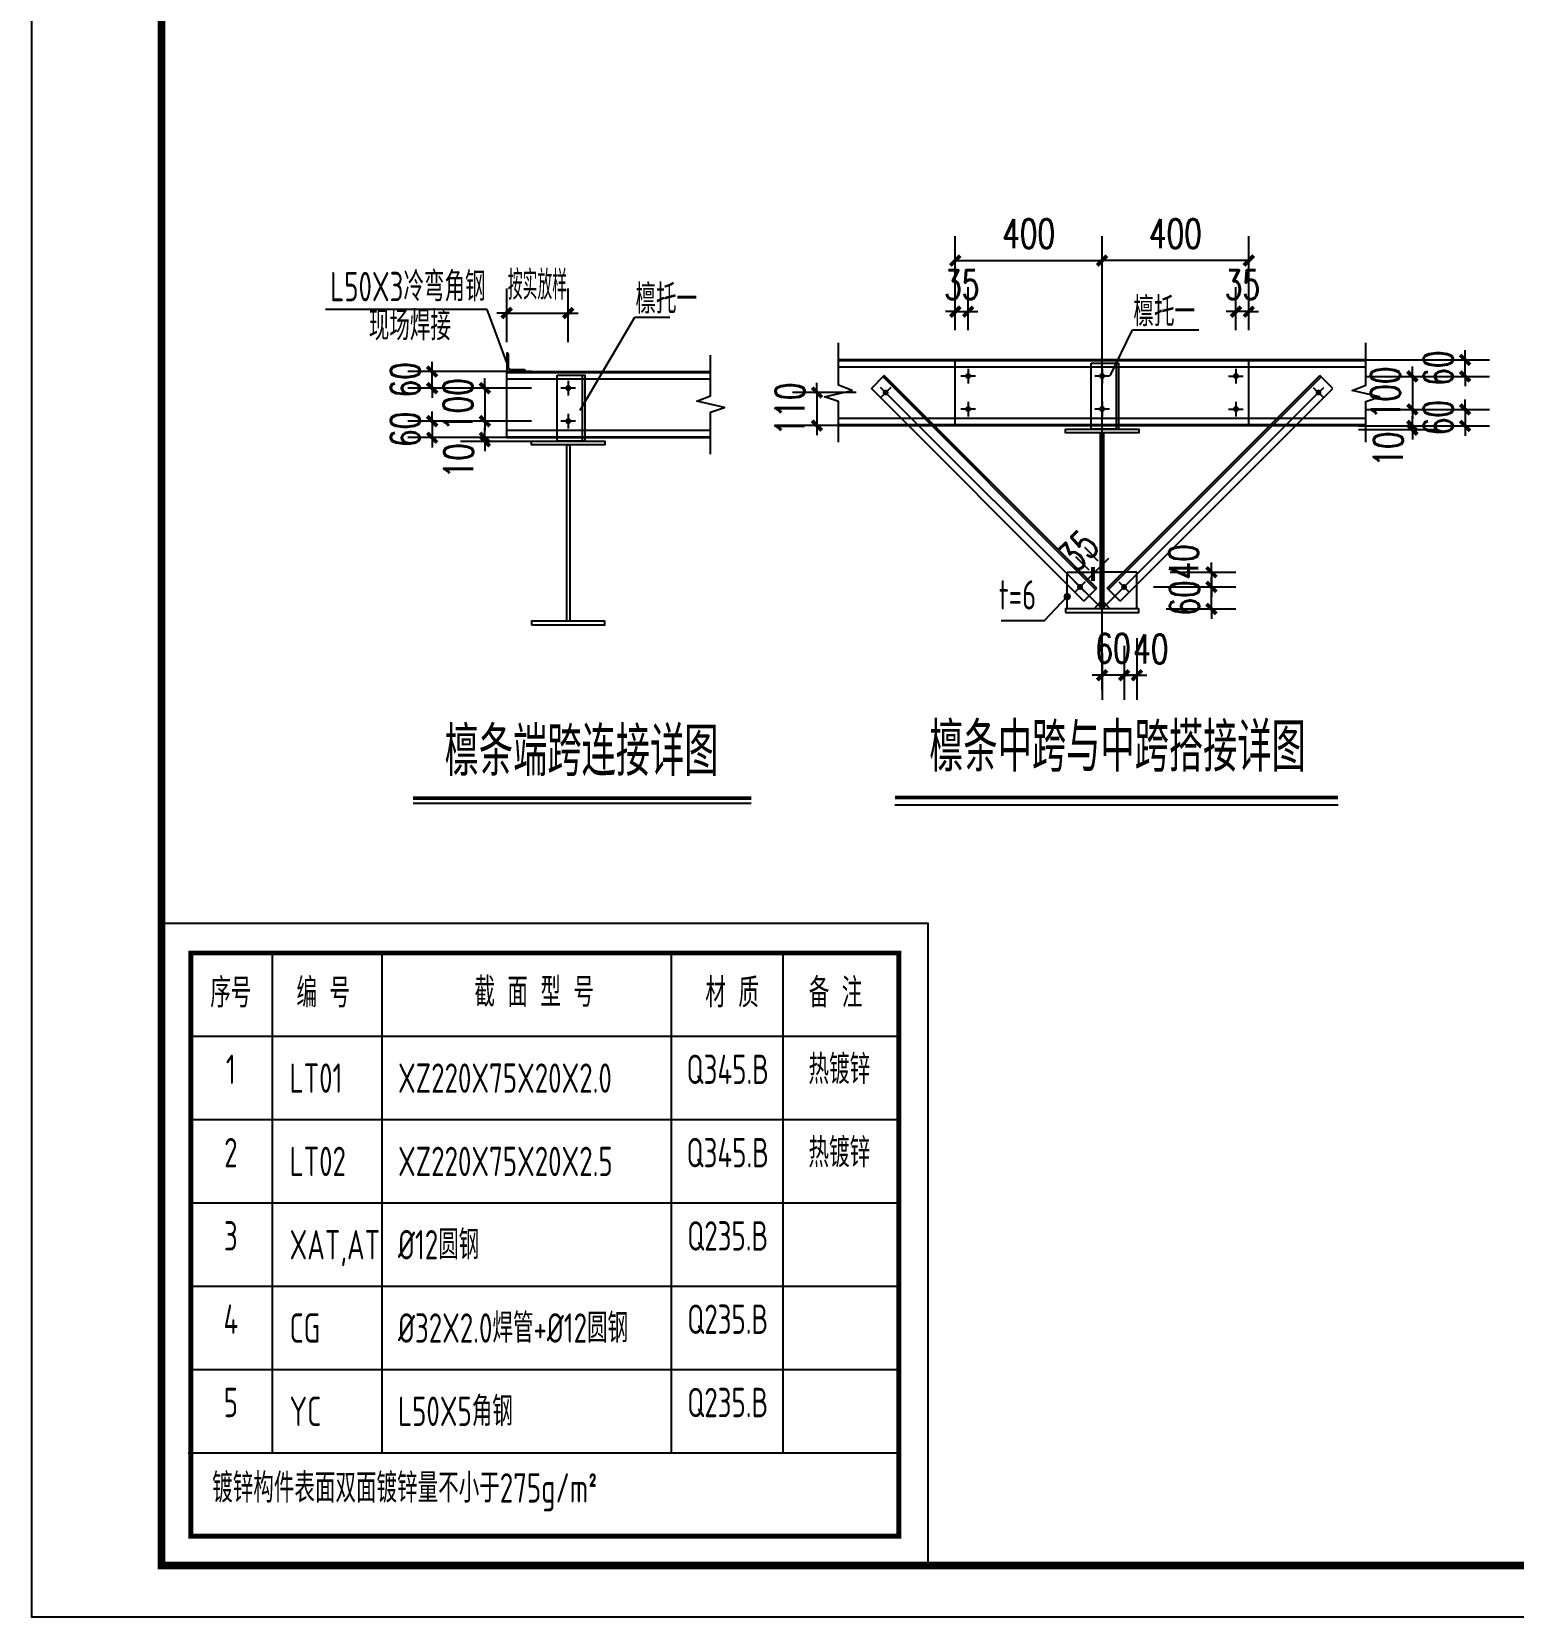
# Model space of a CAD drawing. Extents: x 177291 to 1288761, y 177638 to 322898.
# Drawn here: x 902110 to 932398, y 177960 to 210373 of the extents above; entities that cross this region are included whole.
import ezdxf
from ezdxf.enums import TextEntityAlignment as Align

# ---------------------------------------------------------------- set-up
doc = ezdxf.new("R2010")
doc.units = 0
doc.header["$LTSCALE"] = 1000
for name, color, linetype in [('AXIS', 3, 'Continuous'), ('BOLT', 251, 'Continuous'), ('DOTE', 1, 'Continuous'), ('GL', 150, 'Continuous'), ('Gwall', 42, 'Continuous'), ('LK 轮廓', 3, 'Continuous'), ('LT', 27, 'Continuous'), ('NUM', 7, 'Continuous'), ('PUB_TITLE', 4, 'Continuous'), ('PZ', 202, 'Continuous'), ('TEXT', 7, 'Continuous'), ('THIN', 7, 'Continuous'), ('XG', 6, 'Continuous')]:
    doc.layers.add(name, color=color, linetype=linetype)
doc.styles.add('_TCH_DIM_T3', font='SIMPLEX', dxfattribs={"width": 0.705882, "bigfont": 'GBCBIG'})
doc.styles.add('TSSD_Label', font='tssdeng.shx', dxfattribs={"width": 0.7, "bigfont": 'hztxt.shx'})
doc.styles.add('TSSD_Norm', font='tssdeng.shx', dxfattribs={"bigfont": 'hztxt.shx'})
doc.dimstyles.new('TCH-200-1', dxfattribs={"dimtxt": 595, "dimasz": 200, "dimexe": 500, "dimexo": 600, "dimgap": 252.5, "dimtad": 1, "dimdec": 0, "dimzin": 0, "dimdsep": 46, "dimtxsty": '_TCH_DIM_T3', "dimblk": 'ARCHTICK', "dimcen": 0.09, "dimclrd": 3, "dimclre": 3, "dimclrt": 7, "dimazin": 2, "dimtfac": 1, "dimtdec": 0, "dimtix": 1, "dimtmove": 2, "dimatfit": 3, "dimfxl": 1, "dimtolj": 1, "dimtzin": 0, "dimarcsym": 0})
doc.dimstyles.new('TCH-200-5', dxfattribs={"dimtxt": 595, "dimasz": 200, "dimexe": 500, "dimexo": 600, "dimgap": 252.5, "dimtad": 1, "dimdec": 0, "dimlfac": 0.2, "dimzin": 0, "dimdsep": 46, "dimtxsty": '_TCH_DIM_T3', "dimblk": 'ARCHTICK', "dimcen": 0.09, "dimclrd": 124, "dimclre": 124, "dimclrt": 7, "dimazin": 2, "dimtfac": 1, "dimtdec": 0, "dimtix": 1, "dimtmove": 2, "dimatfit": 3, "dimfxl": 1, "dimtolj": 1, "dimtzin": 0, "dimarcsym": 0})

# ---------------------------------------------------------------- blocks, each defined once
blk = doc.blocks.new('_ArchTick')
at = {"color": 0, "linetype": 'ByBlock', "const_width": 0.4}
blk.add_lwpolyline([(-0.5, -0.5), (0.5, 0.5)], dxfattribs=at)
blk = doc.blocks.new('*D118')
at = {"layer": 'AXIS', "color": 3, "lineweight": -2, "transparency": 16777216}
for p, q in [((911820, 204024), (911820, 205122)), ((913078, 204024), (913078, 205122)), ((911820, 204622), (911620, 204622)), ((911820, 204622), (913078, 204622)), ((913078, 204622), (913278, 204622))]:
    blk.add_line(p, q, dxfattribs=at)
at = {"layer": 'Defpoints', "color": 0, "transparency": 16777216}
for p in [(913078, 204622), (911820, 203424), (913078, 203424)]:
    blk.add_point(p, dxfattribs=at)
at = {"layer": 'AXIS', "color": 3, "lineweight": -2, "transparency": 16777216, "xscale": 200, "yscale": 200, "zscale": 200}
blk.add_blockref('_ArchTick', (911820, 204622), dxfattribs=at)
at = {"layer": 'AXIS', "color": 3, "lineweight": -2, "transparency": 16777216, "xscale": 200, "yscale": 200, "zscale": 200, "rotation": 180}
blk.add_blockref('_ArchTick', (913078, 204622), dxfattribs=at)
at = {"layer": 'AXIS', "color": 7, "transparency": 16777216, "insert": (912449, 205192), "char_height": 595, "attachment_point": 5, "style": '_TCH_DIM_T3'}
blk.add_mtext('\\A1;按实放样', dxfattribs=at)
blk = doc.blocks.new('*D311')
at = {"layer": 'AXIS', "color": 3, "lineweight": -2, "transparency": 16777216}
for p, q in [((910296, 203424), (910296, 203624)), ((912328, 203424), (909796, 203424)), ((910296, 203087), (910296, 203424)), ((912328, 203087), (909796, 203087)), ((910296, 203087), (910296, 202887))]:
    blk.add_line(p, q, dxfattribs=at)
at = {"layer": 'Defpoints', "color": 0, "transparency": 16777216}
for p in [(910296, 203424), (912928, 203424), (912928, 203087)]:
    blk.add_point(p, dxfattribs=at)
at = {"layer": 'AXIS', "color": 3, "lineweight": -2, "transparency": 16777216, "xscale": 200, "yscale": 200, "zscale": 200}
for p, rotation in [((910296, 203424), 270), ((910296, 203087), 90)]:
    blk.add_blockref('_ArchTick', p, dxfattribs=dict(at, rotation=rotation))
at = {"layer": 'AXIS', "color": 7, "transparency": 16777216, "insert": (909746, 203256), "char_height": 595, "attachment_point": 5, "rotation": 90, "style": '_TCH_DIM_T3'}
blk.add_mtext('\\A1;60', dxfattribs=at)
blk = doc.blocks.new('*D312')
at = {"layer": 'AXIS', "color": 3, "lineweight": -2, "transparency": 16777216}
for p, q in [((911374, 203087), (911374, 203287)), ((912328, 203087), (910874, 203087)), ((911374, 203087), (911374, 202412)), ((912328, 202412), (910874, 202412)), ((911374, 202412), (911374, 202212))]:
    blk.add_line(p, q, dxfattribs=at)
at = {"layer": 'Defpoints', "color": 0, "transparency": 16777216}
for p in [(912928, 203087), (911374, 202412), (912928, 202412)]:
    blk.add_point(p, dxfattribs=at)
at = {"layer": 'AXIS', "color": 3, "lineweight": -2, "transparency": 16777216, "xscale": 200, "yscale": 200, "zscale": 200}
for p, rotation in [((911374, 203087), 270), ((911374, 202412), 90)]:
    blk.add_blockref('_ArchTick', p, dxfattribs=dict(at, rotation=rotation))
at = {"layer": 'AXIS', "color": 7, "transparency": 16777216, "insert": (910824, 202749), "char_height": 595, "attachment_point": 5, "rotation": 90, "style": '_TCH_DIM_T3'}
blk.add_mtext('\\A1;100', dxfattribs=at)
blk = doc.blocks.new('*D313')
at = {"layer": 'AXIS', "color": 3, "lineweight": -2, "transparency": 16777216}
for p, q in [((910296, 202412), (910296, 202612)), ((912328, 202412), (909796, 202412)), ((910296, 202412), (910296, 202074)), ((912328, 202074), (909796, 202074)), ((910296, 202074), (910296, 201874))]:
    blk.add_line(p, q, dxfattribs=at)
at = {"layer": 'Defpoints', "color": 0, "transparency": 16777216}
for p in [(912928, 202412), (910296, 202074), (912928, 202074)]:
    blk.add_point(p, dxfattribs=at)
at = {"layer": 'AXIS', "color": 3, "lineweight": -2, "transparency": 16777216, "xscale": 200, "yscale": 200, "zscale": 200}
for p, rotation in [((910296, 202412), 270), ((910296, 202074), 90)]:
    blk.add_blockref('_ArchTick', p, dxfattribs=dict(at, rotation=rotation))
at = {"layer": 'AXIS', "color": 7, "transparency": 16777216, "insert": (909746, 202243), "char_height": 595, "attachment_point": 5, "rotation": 90, "style": '_TCH_DIM_T3'}
blk.add_mtext('\\A1;60', dxfattribs=at)
blk = doc.blocks.new('*D314')
at = {"layer": 'AXIS', "color": 3, "lineweight": -2, "transparency": 16777216}
for p, q in [((911374, 202074), (911374, 202274)), ((912478, 202074), (910874, 202074)), ((912478, 201999), (910874, 201999)), ((911374, 201999), (911374, 202074)), ((911374, 201999), (911374, 201799))]:
    blk.add_line(p, q, dxfattribs=at)
at = {"layer": 'Defpoints', "color": 0, "transparency": 16777216}
for p in [(911374, 202074), (913078, 202074), (913078, 201999)]:
    blk.add_point(p, dxfattribs=at)
at = {"layer": 'AXIS', "color": 3, "lineweight": -2, "transparency": 16777216, "xscale": 200, "yscale": 200, "zscale": 200}
for p, rotation in [((911374, 202074), 270), ((911374, 201999), 90)]:
    blk.add_blockref('_ArchTick', p, dxfattribs=dict(at, rotation=rotation))
at = {"layer": 'AXIS', "color": 7, "transparency": 16777216, "insert": (910837, 201600), "char_height": 595, "attachment_point": 5, "rotation": 90, "style": '_TCH_DIM_T3'}
blk.add_mtext('\\A1;10', dxfattribs=at)
blk = doc.blocks.new('*D132')
at = {"layer": 'AXIS', "color": 3, "lineweight": -2, "transparency": 16777216}
for p, q in [((920991, 204272), (920991, 205150)), ((921254, 204272), (921254, 205150)), ((920991, 204650), (920791, 204650)), ((920991, 204650), (921254, 204650)), ((921254, 204650), (921454, 204650))]:
    blk.add_line(p, q, dxfattribs=at)
at = {"layer": 'Defpoints', "color": 0, "transparency": 16777216}
for p in [(921254, 204650), (920991, 203672), (921254, 203672)]:
    blk.add_point(p, dxfattribs=at)
at = {"layer": 'AXIS', "color": 3, "lineweight": -2, "transparency": 16777216, "xscale": 200, "yscale": 200, "zscale": 200}
blk.add_blockref('_ArchTick', (920991, 204650), dxfattribs=at)
at = {"layer": 'AXIS', "color": 3, "lineweight": -2, "transparency": 16777216, "xscale": 200, "yscale": 200, "zscale": 200, "rotation": 180}
blk.add_blockref('_ArchTick', (921254, 204650), dxfattribs=at)
at = {"layer": 'AXIS', "color": 7, "transparency": 16777216, "insert": (921123, 205200), "char_height": 595, "attachment_point": 5, "style": '_TCH_DIM_T3'}
blk.add_mtext('\\A1;35', dxfattribs=at)
blk = doc.blocks.new('*D133')
at = {"layer": 'AXIS', "color": 3, "lineweight": -2, "transparency": 16777216}
for p, q in [((920991, 204272), (920991, 206195)), ((923991, 204272), (923991, 206195)), ((920991, 205695), (923991, 205695))]:
    blk.add_line(p, q, dxfattribs=at)
at = {"layer": 'Defpoints', "color": 0, "transparency": 16777216}
for p in [(923991, 205695), (920991, 203672), (923991, 203672)]:
    blk.add_point(p, dxfattribs=at)
at = {"layer": 'AXIS', "color": 3, "lineweight": -2, "transparency": 16777216, "xscale": 200, "yscale": 200, "zscale": 200, "rotation": 180}
blk.add_blockref('_ArchTick', (920991, 205695), dxfattribs=at)
at = {"layer": 'AXIS', "color": 3, "lineweight": -2, "transparency": 16777216, "xscale": 200, "yscale": 200, "zscale": 200}
blk.add_blockref('_ArchTick', (923991, 205695), dxfattribs=at)
at = {"layer": 'AXIS', "color": 7, "transparency": 16777216, "insert": (922491, 206245), "char_height": 595, "attachment_point": 5, "style": '_TCH_DIM_T3'}
blk.add_mtext('\\A1;400', dxfattribs=at)
blk = doc.blocks.new('*D134')
at = {"layer": 'AXIS', "color": 3, "lineweight": -2, "transparency": 16777216}
for p, q in [((923911, 199552), (923637, 199826)), ((923725, 199366), (923452, 199640)), ((923991, 199472), (923805, 199287)), ((923991, 199472), (924132, 199614)), ((923805, 199287), (923664, 199145))]:
    blk.add_line(p, q, dxfattribs=at)
at = {"layer": 'Defpoints', "color": 0, "transparency": 16777216}
for p in [(923805, 199287), (924335, 199128), (924150, 198942)]:
    blk.add_point(p, dxfattribs=at)
at = {"layer": 'AXIS', "color": 3, "lineweight": -2, "transparency": 16777216, "xscale": 200, "yscale": 200, "zscale": 200}
for p, rotation in [((923991, 199472), 224.9999999998922), ((923805, 199287), 44.99999999989219)]:
    blk.add_blockref('_ArchTick', p, dxfattribs=dict(at, rotation=rotation))
at = {"layer": 'AXIS', "color": 7, "transparency": 16777216, "insert": (923509, 199768), "char_height": 595, "attachment_point": 5, "rotation": 45, "style": '_TCH_DIM_T3'}
blk.add_mtext('\\A1;35', dxfattribs=at)
blk = doc.blocks.new('*D135')
at = {"layer": 'AXIS', "color": 3, "lineweight": -2, "transparency": 16777216}
for p, q in [((925304, 199022), (926727, 199022)), ((926227, 199022), (926227, 199222)), ((926227, 198572), (926227, 199022)), ((925304, 198572), (926727, 198572)), ((926227, 198572), (926227, 198372))]:
    blk.add_line(p, q, dxfattribs=at)
at = {"layer": 'Defpoints', "color": 0, "transparency": 16777216}
for p in [(924704, 199022), (926227, 199022), (924704, 198572)]:
    blk.add_point(p, dxfattribs=at)
at = {"layer": 'AXIS', "color": 3, "lineweight": -2, "transparency": 16777216, "xscale": 200, "yscale": 200, "zscale": 200}
for p, rotation in [((926227, 199022), 270), ((926227, 198572), 90)]:
    blk.add_blockref('_ArchTick', p, dxfattribs=dict(at, rotation=rotation))
at = {"layer": 'AXIS', "color": 7, "transparency": 16777216, "insert": (925677, 198797), "char_height": 595, "attachment_point": 5, "rotation": 90, "style": '_TCH_DIM_T3'}
blk.add_mtext('\\A1;60', dxfattribs=at)
blk = doc.blocks.new('*D136')
at = {"layer": 'AXIS', "color": 3, "lineweight": -2, "transparency": 16777216}
for p, q in [((924441, 197821), (924441, 196718)), ((923991, 197672), (923991, 196718)), ((923991, 197218), (923791, 197218)), ((924441, 197218), (923991, 197218)), ((924441, 197218), (924641, 197218))]:
    blk.add_line(p, q, dxfattribs=at)
at = {"layer": 'Defpoints', "color": 0, "transparency": 16777216}
for p in [(924441, 198421), (923991, 198272), (923991, 197218)]:
    blk.add_point(p, dxfattribs=at)
at = {"layer": 'AXIS', "color": 3, "lineweight": -2, "transparency": 16777216, "xscale": 200, "yscale": 200, "zscale": 200}
blk.add_blockref('_ArchTick', (923991, 197218), dxfattribs=at)
at = {"layer": 'AXIS', "color": 3, "lineweight": -2, "transparency": 16777216, "xscale": 200, "yscale": 200, "zscale": 200, "rotation": 180}
blk.add_blockref('_ArchTick', (924441, 197218), dxfattribs=at)
at = {"layer": 'AXIS', "color": 7, "transparency": 16777216, "insert": (924216, 197768), "char_height": 595, "attachment_point": 5, "style": '_TCH_DIM_T3'}
blk.add_mtext('\\A1;60', dxfattribs=at)
blk = doc.blocks.new('*D137')
at = {"layer": 'AXIS', "color": 3, "lineweight": -2, "transparency": 16777216}
for p, q in [((924441, 197821), (924441, 196718)), ((924704, 197972), (924704, 196718)), ((924441, 197218), (924241, 197218)), ((924704, 197218), (924441, 197218)), ((924704, 197218), (924904, 197218))]:
    blk.add_line(p, q, dxfattribs=at)
at = {"layer": 'Defpoints', "color": 0, "transparency": 16777216}
for p in [(924441, 198421), (924704, 198572), (924441, 197218)]:
    blk.add_point(p, dxfattribs=at)
at = {"layer": 'AXIS', "color": 3, "lineweight": -2, "transparency": 16777216, "xscale": 200, "yscale": 200, "zscale": 200}
blk.add_blockref('_ArchTick', (924441, 197218), dxfattribs=at)
at = {"layer": 'AXIS', "color": 3, "lineweight": -2, "transparency": 16777216, "xscale": 200, "yscale": 200, "zscale": 200, "rotation": 180}
blk.add_blockref('_ArchTick', (924704, 197218), dxfattribs=at)
at = {"layer": 'AXIS', "color": 7, "transparency": 16777216, "insert": (924989, 197753), "char_height": 595, "attachment_point": 5, "style": '_TCH_DIM_T3'}
blk.add_mtext('\\A1;40', dxfattribs=at)
blk = doc.blocks.new('*D138')
at = {"layer": 'AXIS', "color": 3, "lineweight": -2, "transparency": 16777216}
for p, q in [((926227, 199322), (926227, 199522)), ((925041, 199022), (926727, 199022)), ((925383, 199322), (926727, 199322)), ((926227, 199322), (926227, 199022)), ((926227, 199022), (926227, 198822))]:
    blk.add_line(p, q, dxfattribs=at)
at = {"layer": 'Defpoints', "color": 0, "transparency": 16777216}
for p in [(924441, 199022), (924783, 199322), (926227, 199022)]:
    blk.add_point(p, dxfattribs=at)
at = {"layer": 'AXIS', "color": 3, "lineweight": -2, "transparency": 16777216, "xscale": 200, "yscale": 200, "zscale": 200}
for p, rotation in [((926227, 199322), 270), ((926227, 199022), 90)]:
    blk.add_blockref('_ArchTick', p, dxfattribs=dict(at, rotation=rotation))
at = {"layer": 'AXIS', "color": 7, "transparency": 16777216, "insert": (925659, 199535), "char_height": 595, "attachment_point": 5, "rotation": 90, "style": '_TCH_DIM_T3'}
blk.add_mtext('\\A1;40', dxfattribs=at)
blk = doc.blocks.new('*D139')
at = {"layer": 'AXIS', "color": 3, "lineweight": -2, "transparency": 16777216}
for p, q in [((926729, 204272), (926729, 205150)), ((926991, 204272), (926991, 205150)), ((926729, 204650), (926529, 204650)), ((926991, 204650), (926729, 204650)), ((926991, 204650), (927191, 204650))]:
    blk.add_line(p, q, dxfattribs=at)
at = {"layer": 'Defpoints', "color": 0, "transparency": 16777216}
for p in [(926729, 204650), (926729, 203672), (926991, 203672)]:
    blk.add_point(p, dxfattribs=at)
at = {"layer": 'AXIS', "color": 3, "lineweight": -2, "transparency": 16777216, "xscale": 200, "yscale": 200, "zscale": 200}
blk.add_blockref('_ArchTick', (926729, 204650), dxfattribs=at)
at = {"layer": 'AXIS', "color": 3, "lineweight": -2, "transparency": 16777216, "xscale": 200, "yscale": 200, "zscale": 200, "rotation": 180}
blk.add_blockref('_ArchTick', (926991, 204650), dxfattribs=at)
at = {"layer": 'AXIS', "color": 7, "transparency": 16777216, "insert": (926860, 205200), "char_height": 595, "attachment_point": 5, "style": '_TCH_DIM_T3'}
blk.add_mtext('\\A1;35', dxfattribs=at)
blk = doc.blocks.new('*D140')
at = {"layer": 'AXIS', "color": 3, "lineweight": -2, "transparency": 16777216}
for p, q in [((923991, 204272), (923991, 206195)), ((926991, 204272), (926991, 206195)), ((926991, 205695), (923991, 205695))]:
    blk.add_line(p, q, dxfattribs=at)
at = {"layer": 'Defpoints', "color": 0, "transparency": 16777216}
for p in [(923991, 205695), (923991, 203672), (926991, 203672)]:
    blk.add_point(p, dxfattribs=at)
at = {"layer": 'AXIS', "color": 3, "lineweight": -2, "transparency": 16777216, "xscale": 200, "yscale": 200, "zscale": 200, "rotation": 180}
blk.add_blockref('_ArchTick', (923991, 205695), dxfattribs=at)
at = {"layer": 'AXIS', "color": 3, "lineweight": -2, "transparency": 16777216, "xscale": 200, "yscale": 200, "zscale": 200}
blk.add_blockref('_ArchTick', (926991, 205695), dxfattribs=at)
at = {"layer": 'AXIS', "color": 7, "transparency": 16777216, "insert": (925491, 206245), "char_height": 595, "attachment_point": 5, "style": '_TCH_DIM_T3'}
blk.add_mtext('\\A1;400', dxfattribs=at)
blk = doc.blocks.new('*D141')
at = {"layer": 'AXIS', "color": 3, "lineweight": -2, "transparency": 16777216}
for p, q in [((929381, 203664), (931913, 203664)), ((931413, 203664), (931413, 203864)), ((931413, 203326), (931413, 203664)), ((929381, 203326), (931913, 203326)), ((931413, 203326), (931413, 203126))]:
    blk.add_line(p, q, dxfattribs=at)
at = {"layer": 'Defpoints', "color": 0, "transparency": 16777216}
for p in [(928781, 203664), (931413, 203664), (928781, 203326)]:
    blk.add_point(p, dxfattribs=at)
at = {"layer": 'AXIS', "color": 3, "lineweight": -2, "transparency": 16777216, "xscale": 200, "yscale": 200, "zscale": 200}
for p, rotation in [((931413, 203664), 270), ((931413, 203326), 90)]:
    blk.add_blockref('_ArchTick', p, dxfattribs=dict(at, rotation=rotation))
at = {"layer": 'AXIS', "color": 7, "transparency": 16777216, "insert": (930863, 203495), "char_height": 595, "attachment_point": 5, "rotation": 90, "style": '_TCH_DIM_T3'}
blk.add_mtext('\\A1;60', dxfattribs=at)
blk = doc.blocks.new('*D142')
at = {"layer": 'AXIS', "color": 3, "lineweight": -2, "transparency": 16777216}
for p, q in [((929381, 203326), (930835, 203326)), ((930335, 203326), (930335, 203526)), ((930335, 203326), (930335, 202651)), ((929381, 202651), (930835, 202651)), ((930335, 202651), (930335, 202451))]:
    blk.add_line(p, q, dxfattribs=at)
at = {"layer": 'Defpoints', "color": 0, "transparency": 16777216}
for p in [(928781, 203326), (928781, 202651), (930335, 202651)]:
    blk.add_point(p, dxfattribs=at)
at = {"layer": 'AXIS', "color": 3, "lineweight": -2, "transparency": 16777216, "xscale": 200, "yscale": 200, "zscale": 200}
for p, rotation in [((930335, 203326), 270), ((930335, 202651), 90)]:
    blk.add_blockref('_ArchTick', p, dxfattribs=dict(at, rotation=rotation))
at = {"layer": 'AXIS', "color": 7, "transparency": 16777216, "insert": (929785, 202989), "char_height": 595, "attachment_point": 5, "rotation": 90, "style": '_TCH_DIM_T3'}
blk.add_mtext('\\A1;100', dxfattribs=at)
blk = doc.blocks.new('*D143')
at = {"layer": 'AXIS', "color": 3, "lineweight": -2, "transparency": 16777216}
for p, q in [((929381, 202651), (931913, 202651)), ((931413, 202651), (931413, 202851)), ((931413, 202651), (931413, 202314)), ((929381, 202314), (931913, 202314)), ((931413, 202314), (931413, 202114))]:
    blk.add_line(p, q, dxfattribs=at)
at = {"layer": 'Defpoints', "color": 0, "transparency": 16777216}
for p in [(928781, 202651), (928781, 202314), (931413, 202314)]:
    blk.add_point(p, dxfattribs=at)
at = {"layer": 'AXIS', "color": 3, "lineweight": -2, "transparency": 16777216, "xscale": 200, "yscale": 200, "zscale": 200}
for p, rotation in [((931413, 202651), 270), ((931413, 202314), 90)]:
    blk.add_blockref('_ArchTick', p, dxfattribs=dict(at, rotation=rotation))
at = {"layer": 'AXIS', "color": 7, "transparency": 16777216, "insert": (930863, 202483), "char_height": 595, "attachment_point": 5, "rotation": 90, "style": '_TCH_DIM_T3'}
blk.add_mtext('\\A1;60', dxfattribs=at)
blk = doc.blocks.new('*D144')
at = {"layer": 'AXIS', "color": 3, "lineweight": -2, "transparency": 16777216}
for p, q in [((929231, 202314), (930835, 202314)), ((930335, 202314), (930335, 202514)), ((930335, 202239), (930335, 202314)), ((929231, 202239), (930835, 202239)), ((930335, 202239), (930335, 202039))]:
    blk.add_line(p, q, dxfattribs=at)
at = {"layer": 'Defpoints', "color": 0, "transparency": 16777216}
for p in [(928631, 202314), (930335, 202314), (928631, 202239)]:
    blk.add_point(p, dxfattribs=at)
at = {"layer": 'AXIS', "color": 3, "lineweight": -2, "transparency": 16777216, "xscale": 200, "yscale": 200, "zscale": 200}
for p, rotation in [((930335, 202314), 270), ((930335, 202239), 90)]:
    blk.add_blockref('_ArchTick', p, dxfattribs=dict(at, rotation=rotation))
at = {"layer": 'AXIS', "color": 7, "transparency": 16777216, "insert": (929842, 201839), "char_height": 595, "attachment_point": 5, "rotation": 90, "style": '_TCH_DIM_T3'}
blk.add_mtext('\\A1;10', dxfattribs=at)
blk = doc.blocks.new('*D145')
at = {"layer": 'Defpoints', "color": 0, "transparency": 16777216}
for p in [(919566, 202997), (918163, 202322), (919566, 202322)]:
    blk.add_point(p, dxfattribs=at)
at = {"layer": 'GL', "color": 124, "lineweight": -2, "transparency": 16777216}
for p, q in [((918966, 202997), (917663, 202997)), ((918163, 202997), (918163, 203197)), ((918163, 202997), (918163, 202322)), ((918966, 202322), (917663, 202322)), ((918163, 202322), (918163, 202122))]:
    blk.add_line(p, q, dxfattribs=at)
at = {"layer": 'GL', "color": 124, "lineweight": -2, "transparency": 16777216, "xscale": 200, "yscale": 200, "zscale": 200}
for p, rotation in [((918163, 202997), 270), ((918163, 202322), 90)]:
    blk.add_blockref('_ArchTick', p, dxfattribs=dict(at, rotation=rotation))
at = {"layer": 'GL', "color": 7, "transparency": 16777216, "insert": (917613, 202659), "char_height": 595, "attachment_point": 5, "rotation": 90, "style": '_TCH_DIM_T3'}
blk.add_mtext('\\A1;110', dxfattribs=at)

msp = doc.modelspace()

# ---------------------------------------------------------------- linework, layer by layer
at = {"layer": 'AXIS'}
for p, q in [((923991.34, 196924.46), (923991.34, 205889.77)), ((911420.79, 204690.97), (908118.54, 204690.97)), ((911819.86, 203611.85), (911420.79, 204690.97)), ((913320.52, 202633.62), (914436.82, 204537.76)), ((914436.82, 204537.76), (915153.88, 204537.76)), ((924159.71, 203339.24), (924616.55, 204276.12)), ((924616.55, 204276.12), (925970.04, 204276.12)), ((922817.16, 198335.16), (923278.84, 198824.64)), ((921928.66, 198335.16), (922817.16, 198335.16)), ((907028.85, 191540.05), (907028.85, 181323.36)), ((909265.55, 191540.05), (909265.55, 181323.36)), ((915184.78, 191540.05), (915184.78, 181323.36)), ((917463.96, 191540.05), (917463.96, 181323.36)), ((905361.45, 189837.27), (919834.72, 189837.27)), ((905361.45, 188134.48), (919834.72, 188134.48)), ((905361.45, 186431.7), (919834.72, 186431.7)), ((905361.45, 184728.92), (919834.72, 184728.92)), ((905361.45, 184728.92), (919834.72, 184728.92)), ((905361.45, 183026.14), (919834.72, 183026.14)), ((905361.45, 183026.14), (919834.72, 183026.14)), ((905309.95, 181323.36), (919783.22, 181323.36)), ((905361.45, 181323.36), (919834.72, 181323.36)), ((905361.45, 181323.36), (919834.72, 181323.36))]:
    msp.add_line(p, q, dxfattribs=at)
at = {"layer": 'AXIS', "const_width": 75}
msp.add_lwpolyline([(923241.34, 198824.64, 1), (923316.34, 198824.64, 1)], format="xyb", close=True, dxfattribs=at)
at = {"layer": 'AXIS'}
msp.add_lwpolyline([(904761.47, 179020.59), (920434.71, 179020.59), (920434.71, 192140.03), (904761.47, 192140.03)], close=True, dxfattribs=at)
at = {"layer": 'AXIS', "const_width": 100}
msp.add_lwpolyline([(905361.45, 179620.58), (919834.72, 179620.58), (919834.72, 191540.05), (905361.45, 191540.05)], close=True, dxfattribs=at)
at = {"layer": 'BOLT'}
for p, q in [((913078.17, 203236.85), (913078.17, 202936.85)), ((921403.84, 203334.2), (921103.84, 203334.2)), ((921253.84, 203484.2), (921253.84, 203184.2)), ((924141.34, 203334.2), (923841.34, 203334.2)), ((923991.34, 203484.2), (923991.34, 203184.2)), ((926578.84, 203334.2), (926878.84, 203334.2)), ((926728.84, 203484.2), (926728.84, 203184.2)), ((913228.17, 203086.85), (912928.17, 203086.85)), ((919672.41, 203102.77), (919460.27, 202890.64)), ((919672.41, 202890.64), (919460.27, 203102.77)), ((928310.27, 203102.77), (928522.41, 202890.64)), ((928310.27, 202890.64), (928522.41, 203102.77)), ((921403.84, 202659.2), (921103.84, 202659.2)), ((921253.84, 202809.2), (921253.84, 202509.2)), ((924141.34, 202659.2), (923841.34, 202659.2)), ((923991.34, 202809.2), (923991.34, 202509.2)), ((926578.84, 202659.2), (926878.84, 202659.2)), ((926728.84, 202809.2), (926728.84, 202509.2)), ((913228.17, 202411.85), (912928.17, 202411.85)), ((913078.17, 202561.85), (913078.17, 202261.85)), ((923647.41, 198915.64), (923435.27, 199127.77)), ((923647.41, 199127.77), (923435.27, 198915.64)), ((924335.27, 199127.77), (924547.41, 198915.64)), ((924335.27, 198915.64), (924547.41, 199127.77))]:
    msp.add_line(p, q, dxfattribs=at)
at = {"layer": 'BOLT', "const_width": 60}
for points in [[(921223.84, 203334.2, 1), (921283.84, 203334.2, 1)], [(923961.34, 203334.2, 1), (924021.34, 203334.2, 1)], [(926758.84, 203334.2, -1), (926698.84, 203334.2, -1)], [(913048.17, 203086.85, 1), (913108.17, 203086.85, 1)], [(919545.13, 203017.91, 1), (919587.55, 202975.49, 1)], [(928437.55, 203017.91, -1), (928395.13, 202975.49, -1)], [(921223.84, 202659.2, 1), (921283.84, 202659.2, 1)], [(923961.34, 202659.2, 1), (924021.34, 202659.2, 1)], [(926758.84, 202659.2, -1), (926698.84, 202659.2, -1)], [(913048.17, 202411.85, 1), (913108.17, 202411.85, 1)], [(923520.13, 199042.91, 1), (923562.55, 199000.49, 1)], [(924462.55, 199042.91, -1), (924420.13, 199000.49, -1)]]:
    msp.add_lwpolyline(points, format="xyb", close=True, dxfattribs=at)
at = {"layer": 'DOTE'}
for q in [(919566.34, 202996.7), (928416.34, 202996.7)]:
    msp.add_line((923991.34, 198571.7), q, dxfattribs=at)
at = {"layer": 'GL'}
for points in [[(912328.17, 201999.35), (913828.17, 201999.35), (913828.17, 201924.35), (912328.17, 201924.35)], [(923241.34, 202246.7), (924741.34, 202246.7), (924741.34, 202171.7), (923241.34, 202171.7)], [(923961.34, 202171.7), (924021.34, 202171.7), (924021.34, 198571.7), (923961.34, 198571.7)], [(913048.17, 201924.35), (913108.17, 201924.35), (913108.17, 198324.35), (913048.17, 198324.35)], [(923241.34, 198496.7), (924741.34, 198496.7), (924741.34, 198571.7), (923241.34, 198571.7)], [(912328.17, 198249.35), (913828.17, 198249.35), (913828.17, 198324.35), (912328.17, 198324.35)]]:
    msp.add_lwpolyline(points, close=True, dxfattribs=at)
at = {"layer": 'Gwall'}
for p, q in [((920991.34, 202321.7), (920991.34, 203671.7)), ((926991.34, 202321.7), (926991.34, 203671.7))]:
    msp.add_line(p, q, dxfattribs=at)
at = {"layer": 'LK 轮廓'}
msp.add_line((905361.45, 189837.27), (919834.72, 189837.27), dxfattribs=at)
at = {"layer": 'LT', "linetype": 'ByBlock'}
for p, q in [((918600.99, 203671.7), (929381.69, 203671.7)), ((918600.99, 203652.95), (929381.69, 203652.95)), ((911819.86, 202074.35), (911819.86, 203424.35)), ((911819.86, 203424.35), (915989.32, 203424.35)), ((911819.86, 203405.6), (915989.32, 203405.6)), ((911819.86, 203274.35), (915989.32, 203274.35)), ((918600.99, 203521.7), (929381.69, 203521.7)), ((918600.99, 202471.7), (929381.69, 202471.7)), ((918600.99, 202340.45), (929381.69, 202340.45)), ((918600.99, 202321.7), (929381.69, 202321.7)), ((911819.86, 202224.35), (915989.32, 202224.35)), ((911819.86, 202093.1), (915989.32, 202093.1)), ((911819.86, 202074.35), (915989.32, 202074.35))]:
    msp.add_line(p, q, dxfattribs=at)
for points in [[(918600.99, 201984.2), (918600.99, 202321.7), (918600.99, 202816.54), (918319.74, 202906.54), (918881.54, 203039.65), (918600.99, 203149.54), (918600.99, 203671.7), (918600.99, 204009.2)], [(929381.69, 201984.2), (929381.69, 202321.7), (929381.69, 202816.54), (929662.94, 202906.54), (929101.14, 203039.65), (929381.69, 203149.54), (929381.69, 203671.7), (929381.69, 204009.2)], [(915989.32, 201736.85), (915989.32, 202074.35), (915989.32, 202598.56), (916270.57, 202688.56), (915708.77, 202821.67), (915989.32, 202931.56), (915989.32, 203424.35), (915989.32, 203761.85)]]:
    msp.add_lwpolyline(points, dxfattribs=at)
at = {"layer": 'NUM', "linetype": 'ByBlock', "const_width": 75}
for points in [[(909905.71, 194703.46), (916819.19, 194703.46)], [(919756.46, 194721.38), (928815.27, 194721.38)]]:
    msp.add_lwpolyline(points, dxfattribs=at)
at = {"layer": 'PUB_TITLE'}
msp.add_lwpolyline([(902109.94, 240960.27), (991307.32, 240960.27), (991307.32, 177959.98), (902109.94, 177959.98)], close=True, dxfattribs=at)
at = {"layer": 'PUB_TITLE', "const_width": 159.09}
msp.add_lwpolyline([(904761.47, 179020.59), (904761.47, 239899.66), (990246.71, 239899.66), (990246.71, 179020.59)], close=True, dxfattribs=at)
at = {"layer": 'PZ'}
for p, q in [((923278.84, 198571.7), (923278.84, 199321.7)), ((923278.84, 199321.7), (923961.34, 199321.7)), ((924703.84, 199321.7), (924021.34, 199321.7)), ((924703.84, 198571.7), (924703.84, 199321.7)), ((923832, 198571.7), (923961.34, 198717.86)), ((924150.68, 198571.7), (924021.34, 198717.86)), ((924150.68, 198571.7), (924021.34, 198717.86))]:
    msp.add_line(p, q, dxfattribs=at)
at = {"layer": 'THIN', "linetype": 'ByBlock'}
for points in [[(909905.71, 194603.46), (916819.19, 194603.46)], [(919756.46, 194571.38), (928815.27, 194571.38)]]:
    msp.add_lwpolyline(points, dxfattribs=at)
at = {"layer": 'XG'}
for p, q in [((924283.84, 202246.7), (924283.84, 203596.7)), ((913370.67, 201999.35), (913370.67, 203349.35)), ((919274.66, 203076.25), (919539.82, 203341.42)), ((923859.54, 198968.67), (919513.31, 203314.9)), ((923886.05, 198995.18), (919539.82, 203341.42)), ((924096.62, 198995.18), (928442.86, 203341.42)), ((924123.14, 198968.67), (928469.37, 203314.9)), ((928708.02, 203076.25), (928442.86, 203341.42)), ((923620.89, 198730.02), (919274.66, 203076.25)), ((924361.79, 198730.02), (928708.02, 203076.25)), ((923620.89, 198730.02), (923886.05, 198995.18)), ((924361.79, 198730.02), (924096.62, 198995.18))]:
    msp.add_line(p, q, dxfattribs=at)
msp.add_lwpolyline([(911819.86, 203424.35), (912194.86, 203424.35), (912194.86, 203449.35, 0.41421356), (912182.36, 203461.85), (911898.61, 203461.85, -0.41421356), (911857.36, 203503.1), (911857.36, 203786.85, 0.41421356), (911844.86, 203799.35), (911819.86, 203799.35)], format="xyb", close=True, dxfattribs=at)
for points in [[(923766.34, 203596.7), (924328.84, 203596.7), (924328.84, 202246.7), (923766.34, 202246.7)], [(912853.17, 203349.35), (913415.67, 203349.35), (913415.67, 201999.35), (912853.17, 201999.35)]]:
    msp.add_lwpolyline(points, close=True, dxfattribs=at)

# ---------------------------------------------------------------- texts
at = {"layer": 'TEXT', "style": 'TSSD_Label', "width": 0.7}
for s, height, p in [('L50X3冷弯角钢', 600, (908210.68, 204862.41)), ('檩托一', 600, (914452.69, 204609.5)), ('檩托一', 600, (924632.43, 204347.86)), ('现场焊接', 600, (909000.35, 204063.37)), ('LT01', 600, (907381.64, 188681.72)), ('XZ220X75X20X2.0', 599.9998, (909598.41, 188681.72)), ('LT02', 600, (907381.64, 186978.94)), ('XZ220X75X20X2.5', 599.9998, (909598.41, 186978.94)), ('XAT,AT', 600, (907381.64, 185276.16)), ('%%C12圆钢', 600, (909598.41, 185276.16)), ('CG', 600, (907381.64, 183573.38)), ('%%C32X2.0焊管+%%C12圆钢', 599.9998, (909598.41, 183573.38)), ('L50X5角钢', 600, (909598.41, 181870.6)), ('YC', 600, (907381.64, 181870.6))]:
    msp.add_text(s, height=height, dxfattribs=at).set_placement(p)
for s, p in [('檩条端跨连接详图', (910550.53, 194859.2)), ('檩条中跨与中跨搭接详图', (920457.5, 194947.12))]:
    msp.add_text(s, height=1000, dxfattribs=at).set_placement(p, align=Align.BOTTOM_LEFT)
for s, height, p in [('序号', 600, (906181, 190245.97)), ('编 号', 600, (908070.39, 190245.97)), ('截 面 型 号', 600, (912382.3, 190258.48)), ('材 质', 600, (916427.88, 190245.97)), ('备 注', 600, (918543.17, 190245.97)), ('1', 600, (906181, 188681.72)), ('Q345.B', 600, (916338.64, 188681.72)), ('热镀锌', 600, (918619.93, 188681.72)), ('2', 600, (906181, 186978.94)), ('Q345.B', 600, (916338.64, 186978.94)), ('热镀锌', 600, (918619.93, 186978.94)), ('3', 600, (906181, 185276.16)), ('Q235.B', 600, (916338.64, 185276.16)), ('4', 600, (906181, 183573.38)), ('Q235.B', 600, (916338.64, 183573.38)), ('5', 600, (906181, 181870.6)), ('Q235.B', 600, (916338.64, 181870.6)), ('镀锌构件表面双面镀锌量不小于275g/m%%1402%%141', 599.9998, (909736.16, 180125.16))]:
    msp.add_text(s, height=height, dxfattribs=at).set_placement(p, align=Align.BOTTOM_CENTER)
at = {"layer": 'THIN', "style": 'TSSD_Norm', "width": 0.7}
msp.add_text('t=6', height=600, dxfattribs=at).set_placement((921879.27, 198380.16), align=Align.BOTTOM_LEFT)

# ---------------------------------------------------------------- dimensions: what is measured, and where the dimension line sits
at = {"layer": 'AXIS'}
for base, p1, p2, text, picture, middle in [((923991.34, 205694.9), (920991.34, 203671.7), (923991.34, 203671.7), '400', '*D133', (922491.34, 206244.9)), ((913078.17, 204622.47), (911819.86, 203424.35), (913078.17, 203424.35), '按实放样', '*D118', (912449.01, 205192.16)), ((921253.84, 204649.53), (920991.34, 203671.7), (921253.84, 203671.7), '35', '*D132', (921122.59, 205199.53)), ((923991.34, 197217.87), (924441.34, 198421.35), (923991.34, 198271.69), '60', '*D136', (924216.34, 197767.87))]:
    dim = msp.add_linear_dim(base=base, p1=p1, p2=p2, text=text, dimstyle='TCH-200-1', dxfattribs=at)
    dim.commit()
    dim.dimension.update_dxf_attribs({"geometry": picture, "text_midpoint": middle})
for base, p1, p2, angle, text, picture, middle in [((923991.34, 205694.9), (926991.34, 203671.7), (923991.34, 203671.7), 180, '400', '*D140', (925491.34, 206244.9)), ((926728.84, 204649.53), (926991.34, 203671.7), (926728.84, 203671.7), 180, '35', '*D139', (926860.09, 205199.53)), ((931412.7, 203663.91), (928780.76, 203326.41), (928780.76, 203663.91), 90, '60', '*D141', (930862.7, 203495.16)), ((910296.22, 203424.35), (912928.17, 203086.85), (912928.17, 203424.35), 90, '60', '*D311', (909746.22, 203255.6)), ((930335.27, 202651.41), (928780.76, 203326.41), (928780.76, 202651.41), 90, '100', '*D142', (929785.27, 202988.91)), ((911373.65, 202411.85), (912928.17, 203086.85), (912928.17, 202411.85), 90, '100', '*D312', (910823.65, 202749.35)), ((931412.7, 202313.91), (928780.76, 202651.41), (928780.76, 202313.91), 90, '60', '*D143', (930862.7, 202482.66)), ((910296.22, 202074.35), (912928.17, 202411.85), (912928.17, 202074.35), 90, '60', '*D313', (909746.22, 202243.1)), ((926227.33, 199021.7), (924703.84, 198571.7), (924703.84, 199021.7), 90, '60', '*D135', (925677.33, 198796.7))]:
    dim = msp.add_linear_dim(base=base, p1=p1, p2=p2, angle=angle, text=text, dimstyle='TCH-200-1', dxfattribs=at)
    dim.commit()
    dim.dimension.update_dxf_attribs({"geometry": picture, "text_midpoint": middle})
for base, p1, p2, text, picture, middle in [((911373.65, 202074.35), (913078.17, 201999.35), (913078.17, 202074.35), '10', '*D314', (910837.32, 201599.79)), ((930335.27, 202313.91), (928630.76, 202238.91), (928630.76, 202313.91), '10', '*D144', (929842.5, 201839.35)), ((926227.33, 199021.7), (924782.59, 199321.7), (924441.34, 199021.7), '40', '*D138', (925659.02, 199534.9))]:
    dim = msp.add_linear_dim(base=base, p1=p1, p2=p2, angle=90, text=text, dimstyle='TCH-200-1', dxfattribs=at)
    dim.commit()
    dim.dimension.update_dxf_attribs({"geometry": picture, "text_midpoint": middle, "dimtype": 160})
dim = msp.add_aligned_dim(p1=(924335.27, 199127.77), p2=(924149.66, 198942.15), distance=-487.2, text='35', dimstyle='TCH-200-1', dxfattribs=at)
dim.commit()
dim.dimension.update_dxf_attribs({"geometry": '*D134', "text_midpoint": (923509.05, 199768.37)})
dim = msp.add_linear_dim(base=(924441.34, 197217.87), p1=(924703.84, 198571.7), p2=(924441.34, 198421.35), text='40', dimstyle='TCH-200-1', dxfattribs=at)
dim.commit()
dim.dimension.update_dxf_attribs({"geometry": '*D137', "text_midpoint": (924989.32, 197753.09), "dimtype": 160})
at = {"layer": 'GL'}
dim = msp.add_linear_dim(base=(918162.68, 202321.7), p1=(919566.34, 202996.7), p2=(919566.34, 202321.7), angle=90, text='110', dimstyle='TCH-200-5', dxfattribs=at)
dim.commit()
dim.dimension.update_dxf_attribs({"geometry": '*D145', "text_midpoint": (917612.68, 202659.2)})

doc.saveas('drawing.dxf')
